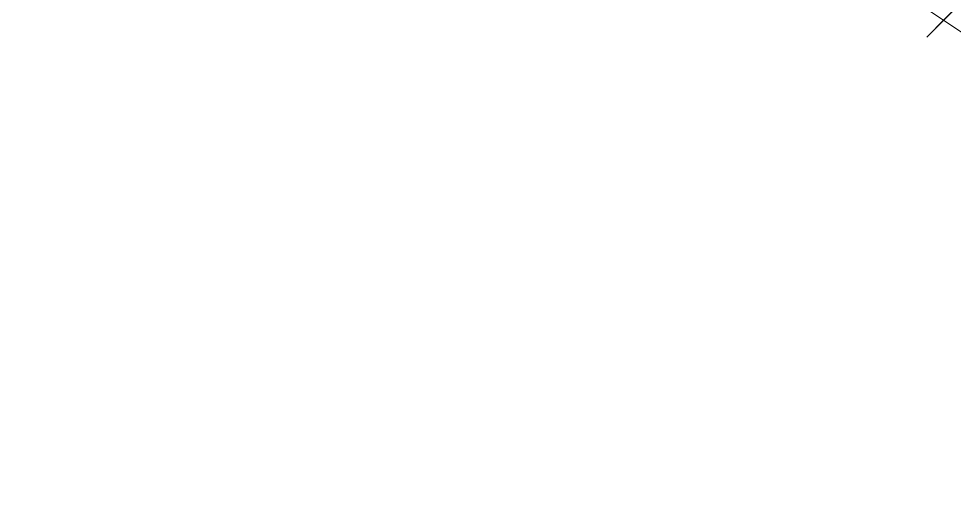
# Model space of a CAD drawing. Header units: metres. Extents: x 1223 to 5739, y -151236 to 19014.
# Drawn here: x 5387.256 to 5387.926, y -151046.103 to -151045.765 of the extents above; entities that cross this region are included whole.
import ezdxf

# ---------------------------------------------------------------- set-up
doc = ezdxf.new("R2010")
doc.units = ezdxf.units.M
doc.layers.add('PDF_Geometry', color=7, linetype='Continuous')

msp = doc.modelspace()

# ---------------------------------------------------------------- linework, layer by layer
at = {"layer": 'PDF_Geometry', "color": 8, "lineweight": 13}
for points in [[(5387.90663, -151045.77813), (5388.98357, -151044.68083)], [(5387.90663, -151045.77813), (5388.98357, -151044.68083)], [(5387.90663, -151045.77813), (5388.98357, -151044.68083)], [(5387.90663, -151045.77813), (5388.98357, -151044.68083)], [(5387.90663, -151045.77813), (5388.98357, -151044.68083)], [(5387.90663, -151045.77813), (5388.98357, -151044.68083)], [(5387.90663, -151045.77813), (5388.98357, -151044.68083)], [(5387.90663, -151045.77813), (5388.98357, -151044.70115)], [(5387.90663, -151045.77813), (5388.98357, -151044.70115)], [(5387.90663, -151045.77813), (5388.98357, -151044.70115)], [(5387.90663, -151045.77813), (5388.98357, -151044.70115)], [(5387.90663, -151045.77813), (5388.98357, -151044.70115)], [(5387.90663, -151045.77813), (5388.98357, -151044.70115)], [(5387.90663, -151045.77813), (5388.98357, -151044.70115)], [(5387.90663, -151045.77813), (5388.98357, -151044.70115)], [(5387.90663, -151045.77813), (5388.98357, -151044.70115)], [(5387.25637, -151045.00596), (5387.4799, -151045.37172), (5387.78471, -151045.67652), (5388.15046, -151045.92036), (5388.55685, -151046.06261), (5388.98357, -151046.10325), (5389.4103, -151046.06261), (5389.81673, -151045.92036), (5390.18247, -151045.69684), (5390.48728, -151045.39204), (5390.71082, -151045.02628)]]:
    msp.add_lwpolyline(points, dxfattribs=at)

doc.saveas('drawing.dxf')
